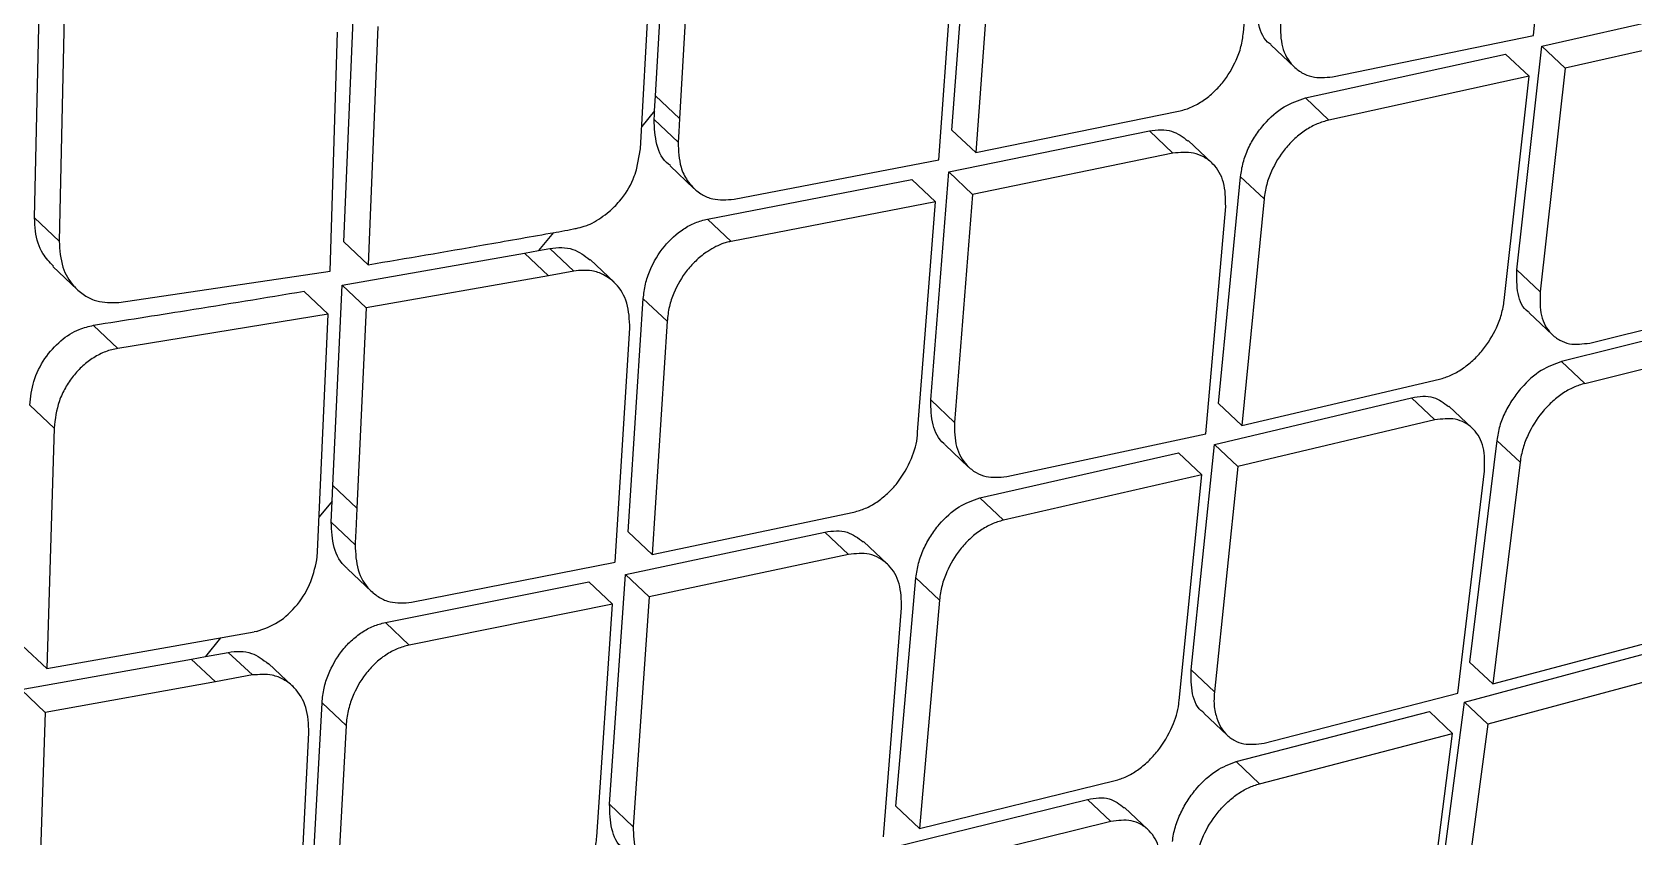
# Model space of a CAD drawing. Extents: x 400 to 501, y 484 to 634.
# Drawn here: x 409.383 to 410.495, y 583.419 to 583.978 of the extents above; entities that cross this region are included whole.
import ezdxf

# ---------------------------------------------------------------- set-up
doc = ezdxf.new("R2010")
doc.units = 0
doc.header["$MEASUREMENT"] = 0
doc.layers.add('DIM', color=3, linetype='Continuous')
doc.layers.add('GEOMETRY', color=3, linetype='Continuous', lineweight=25)

# ---------------------------------------------------------------- blocks, each defined once
blk = doc.blocks.new('2026 GRANDEE')
at = {"layer": 'GEOMETRY', "ltscale": 16}
for p, q in [((-40.2007, -12.8631), (-40.1868, -12.7045)), ((-39.9995, -12.8651), (-39.9845, -12.7088)), ((-40.6087, -12.907), (-40.6004, -12.7606)), ((-40.403, -12.9307), (-40.391, -12.7704)), ((-40.6191, -12.9438), (-40.6101, -12.7808)), ((-40.5837, -12.7764), (-40.5921, -12.9227)), ((-40.4122, -12.9514), (-40.4005, -12.7908)), ((-40.3745, -12.786), (-40.3865, -12.9463)), ((-41.0396, -12.9917), (-41.0359, -12.8253)), ((-41.0188, -12.8414), (-41.0226, -13.0078)), ((-40.8249, -13.0083), (-40.8181, -12.8431)), ((-39.9936, -12.8725), (-39.8556, -12.8413)), ((-40.8013, -12.859), (-40.8081, -13.0241)), ((-39.8395, -12.8566), (-39.9774, -12.8878)), ((-40.8345, -13.0285), (-40.8294, -12.8628)), ((-40.1816, -12.8717), (-40.1653, -12.8871)), ((-40.1389, -12.8938), (-39.9995, -12.8651)), ((-40.011, -13.0276), (-39.9936, -12.8725)), ((-39.9774, -12.8878), (-39.9936, -12.8725)), ((-40.1577, -12.9084), (-40.0188, -12.8781)), ((-40.0025, -12.8934), (-40.0188, -12.8781)), ((-40.0025, -12.8934), (-40.1414, -12.9238)), ((-40.0197, -13.0488), (-40.0025, -12.8934)), ((-39.9774, -12.8878), (-39.9948, -13.0429)), ((-40.6093, -12.9174), (-40.6183, -12.9282)), ((-40.6093, -12.9174), (-40.6087, -12.907)), ((-40.5921, -12.9227), (-40.6087, -12.907)), ((-40.3865, -12.9463), (-40.2457, -12.9177)), ((-40.1414, -12.9238), (-40.1577, -12.9084)), ((-40.5931, -12.9391), (-40.6097, -12.9234)), ((-40.4052, -12.9598), (-40.266, -12.9313)), ((-40.3865, -12.9463), (-40.403, -12.9307)), ((-40.2496, -12.9468), (-40.266, -12.9313)), ((-40.2227, -12.9534), (-40.2391, -12.938)), ((-40.6218, -12.9583), (-40.6191, -12.9438)), ((-40.5542, -12.9787), (-40.4122, -12.9514)), ((-40.2496, -12.9468), (-40.3887, -12.9753)), ((-40.5986, -12.9555), (-40.582, -12.9712)), ((-40.4177, -13.1179), (-40.4052, -12.9598)), ((-40.4052, -12.9598), (-40.3887, -12.9753)), ((-40.5727, -12.9925), (-40.4308, -12.9649)), ((-40.4144, -12.9805), (-40.4308, -12.9649)), ((-40.218, -13.1203), (-40.2027, -12.9631)), ((-40.1864, -12.9785), (-40.2027, -12.9631)), ((-40.4144, -12.9805), (-40.5561, -13.0081)), ((-40.4268, -13.1403), (-40.4144, -12.9805)), ((-40.3887, -12.9753), (-40.4013, -13.1334)), ((-40.2267, -13.1414), (-40.213, -12.9838)), ((-40.1864, -12.9785), (-40.2017, -13.1356)), ((-41.0226, -13.0078), (-41.0396, -12.9917)), ((-40.5727, -12.9925), (-40.5561, -13.0081)), ((-40.6796, -13.0018), (-40.6899, -13.0142)), ((-40.8262, -13.0382), (-40.6996, -13.016)), ((-40.8081, -13.0241), (-40.8249, -13.0083)), ((-40.6996, -13.016), (-40.69, -13.0142)), ((-40.6829, -13.0317), (-40.6996, -13.016)), ((-40.6899, -13.0142), (-40.682, -13.0128)), ((-40.6654, -13.0285), (-40.682, -13.0128)), ((-41.0269, -13.0254), (-41.01, -13.0413)), ((-40.9812, -13.0503), (-40.8345, -13.0285)), ((-40.6654, -13.0285), (-40.6829, -13.0317)), ((-40.6375, -13.0362), (-40.6541, -13.0205)), ((-39.9948, -13.0429), (-40.011, -13.0276)), ((-40.8326, -13.1773), (-40.8262, -13.0382)), ((-40.8094, -13.054), (-40.8262, -13.0382)), ((-40.6829, -13.0317), (-40.8094, -13.054)), ((-40.8358, -13.0585), (-40.8525, -13.0427)), ((-40.6276, -13.2094), (-40.6172, -13.0476)), ((-40.6006, -13.0633), (-40.6172, -13.0477)), ((-39.9604, -13.0784), (-39.8247, -13.0451)), ((-40.8358, -13.0585), (-40.9818, -13.0821)), ((-40.8432, -13.2231), (-40.8358, -13.0585)), ((-40.8094, -13.054), (-40.816, -13.193)), ((-40.0023, -13.0575), (-39.9862, -13.0728)), ((-39.8444, -13.0576), (-39.9799, -13.0912)), ((-40.9818, -13.0821), (-40.9987, -13.0662)), ((-40.6366, -13.2302), (-40.6265, -13.0682)), ((-40.6006, -13.0633), (-40.6111, -13.225)), ((-39.9637, -13.1064), (-39.8284, -13.0727)), ((-39.9799, -13.0912), (-39.9637, -13.1064)), ((-40.2017, -13.1356), (-40.0647, -13.1035)), ((-40.4013, -13.1334), (-40.4177, -13.1179)), ((-40.2208, -13.1487), (-40.084, -13.1164)), ((-40.084, -13.1164), (-40.0678, -13.1317)), ((-41.0261, -13.1375), (-41.043, -13.1215)), ((-40.2017, -13.1356), (-40.218, -13.1203)), ((-40.042, -13.1374), (-40.0582, -13.1222)), ((-41.0261, -13.1375), (-41.0312, -13.3042)), ((-40.0678, -13.1317), (-40.2046, -13.1641)), ((-40.4077, -13.149), (-40.3914, -13.1644)), ((-40.365, -13.171), (-40.2267, -13.1414)), ((-40.237, -13.305), (-40.2208, -13.1487)), ((-40.2046, -13.1641), (-40.2208, -13.1488)), ((-40.0249, -13.1459), (-40.0438, -13.2996)), ((-40.0249, -13.1459), (-40.0087, -13.1611)), ((-40.3836, -13.1858), (-40.2458, -13.1545)), ((-40.2295, -13.1699), (-40.2458, -13.1545)), ((-40.0087, -13.1611), (-40.0277, -13.3148)), ((-40.2295, -13.1699), (-40.3673, -13.2013)), ((-40.2454, -13.3264), (-40.2295, -13.1699)), ((-40.2046, -13.1641), (-40.2208, -13.3203)), ((-40.052, -13.3212), (-40.0334, -13.1672)), ((-40.8331, -13.188), (-40.8326, -13.1773)), ((-40.8159, -13.193), (-40.8326, -13.1773)), ((-40.8331, -13.188), (-40.8421, -13.199)), ((-40.8338, -13.2026), (-40.8331, -13.188)), ((-40.6111, -13.225), (-40.4711, -13.1957)), ((-40.3836, -13.1858), (-40.3673, -13.2013)), ((-40.8172, -13.2183), (-40.8338, -13.2026)), ((-40.6295, -13.2388), (-40.4912, -13.2095)), ((-40.6111, -13.225), (-40.6276, -13.2094)), ((-40.4747, -13.225), (-40.4912, -13.2095)), ((-40.448, -13.2316), (-40.4643, -13.2161)), ((-40.8434, -13.2266), (-40.8432, -13.2231)), ((-40.4747, -13.225), (-40.613, -13.2543)), ((-40.8225, -13.2349), (-40.8058, -13.2506)), ((-40.778, -13.2582), (-40.6366, -13.2303)), ((-40.6406, -13.3982), (-40.6295, -13.2388)), ((-40.6295, -13.2388), (-40.613, -13.2543)), ((-40.7962, -13.2722), (-40.655, -13.244)), ((-40.6385, -13.2596), (-40.655, -13.244)), ((-40.4419, -13.3996), (-40.428, -13.2412)), ((-40.4116, -13.2566), (-40.428, -13.2412)), ((-40.6385, -13.2596), (-40.7796, -13.2879)), ((-40.6494, -13.4209), (-40.6385, -13.2596)), ((-40.613, -13.2543), (-40.6242, -13.4138)), ((-40.4504, -13.4209), (-40.438, -13.2621)), ((-40.4116, -13.2566), (-40.4256, -13.415)), ((-40.7796, -13.2879), (-40.7962, -13.2722)), ((-41.0312, -13.3042), (-40.8872, -13.2787)), ((-40.9105, -13.2829), (-40.921, -13.2957)), ((-40.8857, -13.2784), (-40.8872, -13.2787)), ((-40.0277, -13.3148), (-39.8942, -13.2794)), ((-41.0312, -13.3042), (-41.048, -13.2884)), ((-40.9308, -13.2976), (-40.921, -13.2958)), ((-40.921, -13.2958), (-40.9052, -13.2929)), ((-40.8885, -13.3086), (-40.9052, -13.2929)), ((-40.0473, -13.3274), (-39.9154, -13.2921)), ((-41.049, -13.3186), (-40.9308, -13.2976)), ((-40.9309, -13.2976), (-40.9141, -13.3134)), ((-40.8606, -13.3163), (-40.8772, -13.3006)), ((-40.2208, -13.3203), (-40.237, -13.305)), ((-40.0438, -13.2996), (-40.0277, -13.3148)), ((-40.9141, -13.3133), (-41.0322, -13.3345)), ((-40.8885, -13.3086), (-40.9141, -13.3134)), ((-39.8993, -13.3072), (-40.0312, -13.3426)), ((-41.0322, -13.3345), (-41.049, -13.3186)), ((-40.8489, -13.4912), (-40.8401, -13.328)), ((-40.8235, -13.3436), (-40.8401, -13.328)), ((-40.1864, -13.3558), (-40.052, -13.3212)), ((-40.0672, -13.4786), (-40.0473, -13.3274)), ((-40.0312, -13.3426), (-40.0473, -13.3275)), ((-41.0322, -13.3345), (-41.0368, -13.4653)), ((-40.2282, -13.335), (-40.212, -13.3503)), ((-40.2057, -13.3687), (-40.0716, -13.3339)), ((-40.0555, -13.3491), (-40.0716, -13.3339)), ((-40.8577, -13.5122), (-40.8492, -13.3487)), ((-40.8235, -13.3436), (-40.8323, -13.5069)), ((-40.1895, -13.384), (-40.0555, -13.3491)), ((-40.0753, -13.502), (-40.0555, -13.3491)), ((-40.0312, -13.3426), (-40.0511, -13.4938)), ((-40.1895, -13.384), (-40.2057, -13.3687)), ((-40.4256, -13.415), (-40.2897, -13.3818)), ((-40.4445, -13.4283), (-40.3089, -13.3949)), ((-40.2927, -13.4102), (-40.3089, -13.3949)), ((-40.6242, -13.4138), (-40.6406, -13.3982)), ((-40.4256, -13.415), (-40.4419, -13.3996)), ((-40.267, -13.4158), (-40.2832, -13.4005)), ((-40.2927, -13.4102), (-40.4282, -13.4437))]:
    blk.add_line(p, q, dxfattribs=at)
at = {"layer": 'GEOMETRY', "ltscale": 16, "flags": 128}
for points in [[(-40.6097, -12.9234), (-40.6095, -12.9201), (-40.6093, -12.9175)], [(-40.5921, -12.9227), (-40.5926, -12.9319), (-40.5931, -12.9391)]]:
    blk.add_lwpolyline(points, dxfattribs=at)
at = {"layer": 'GEOMETRY', "ltscale": 16}
for points, knots in [([(-45.9514, -13.3107), (-45.8033, -13.0357), (-45.5087, -12.4889), (-45.1362, -11.8753), (-44.8657, -11.4533), (-44.7068, -11.2126), (-44.5423, -10.9704), (-44.3613, -10.7115), (-44.0257, -10.2469), (-43.5214, -9.5953), (-42.8346, -8.7946), (-42.1791, -8.1048), (-41.5672, -7.5146), (-41.0084, -7.0135), (-40.5326, -6.6169), (-40.1496, -6.3143), (-39.8662, -6.0981), (-39.5827, -5.8893), (-39.3147, -5.6985), (-38.9061, -5.4164), (-38.3432, -5.05), (-37.599, -4.6027), (-37.0869, -4.3272), (-36.8294, -4.1887)], [0, 0, 0, 0, 0.071478, 0.142152, 0.164219, 0.186221, 0.208164, 0.23124, 0.25853, 0.33935, 0.419742, 0.49991, 0.55706, 0.614293, 0.671682, 0.698814, 0.726004, 0.753262, 0.779402, 0.801319, 0.866902, 0.933096, 1, 1, 1, 1]), ([(-40.5003, -15.8714), (-40.4458, -15.8151), (-40.3226, -15.6877), (-40.1408, -15.4997), (-39.9651, -15.3178), (-39.8201, -15.1678), (-39.7056, -15.0492), (-39.6194, -14.9601), (-39.5502, -14.8884), (-39.4511, -14.7859), (-39.3025, -14.6322), (-39.0935, -14.416), (-38.8443, -14.1584), (-38.5644, -13.8693), (-38.2653, -13.5609), (-37.9638, -13.2506), (-37.6617, -12.9402), (-37.3313, -12.6013), (-36.9741, -12.2355), (-36.5987, -11.8519), (-36.2427, -11.4888), (-35.9145, -11.1547), (-35.6645, -10.9006), (-35.4828, -10.716), (-35.3515, -10.5826), (-35.2026, -10.4314), (-35.0272, -10.2533), (-34.826, -10.049), (-34.5993, -9.8189), (-34.359, -9.575), (-34.1941, -9.4073), (-34.113, -9.3249)], [0, 0, 0, 0, 0.025706, 0.058116, 0.085771, 0.108674, 0.126547, 0.139842, 0.14935, 0.159222, 0.186616, 0.219484, 0.257819, 0.304206, 0.351452, 0.398756, 0.44612, 0.493545, 0.553989, 0.613827, 0.669581, 0.720778, 0.767425, 0.786508, 0.805714, 0.828802, 0.856129, 0.887695, 0.922828, 0.962064, 1, 1, 1, 1]), ([(-40.3706, -15.9417), (-40.3422, -15.9148), (-40.11, -15.6952), (-39.6744, -15.2761), (-39.065, -14.6861), (-38.4575, -14.0915), (-37.8521, -13.494), (-37.249, -12.8934), (-36.6483, -12.2902), (-36.0504, -11.6845), (-35.4555, -11.0767), (-34.8652, -10.4669), (-34.4262, -10.0105), (-34.187, -9.7575), (-34.1406, -9.7083)], [0, 0, 0, 0, 0.013438, 0.10981, 0.206183, 0.302486, 0.398732, 0.494983, 0.591271, 0.687581, 0.783942, 0.880359, 0.976777, 1, 1, 1, 1]), ([(-40.1814, -12.8715), (-40.1818, -12.8712), (-40.1863, -12.8686), (-40.1911, -12.858), (-40.1913, -12.8465), (-40.1914, -12.8408)], [0, 0, 0, 0, 0.041249, 0.521949, 1, 1, 1, 1]), ([(-40.175, -12.8563), (-40.175, -12.8621), (-40.1749, -12.8737), (-40.1682, -12.8851), (-40.1605, -12.8911), (-40.1515, -12.8949), (-40.1438, -12.8942), (-40.1389, -12.8938)], [0, 0, 0, 0, 0.248881, 0.498616, 0.639394, 0.769955, 1, 1, 1, 1]), ([(-40.2457, -12.9177), (-40.243, -12.917), (-40.2376, -12.9155), (-40.2295, -12.9111), (-40.2219, -12.9052), (-40.2132, -12.896), (-40.2064, -12.8847), (-40.202, -12.8727), (-40.2011, -12.8663), (-40.2007, -12.8631)], [0, 0, 0, 0, 0.126014, 0.251341, 0.376388, 0.50159, 0.734749, 0.863397, 1, 1, 1, 1]), ([(-40.2027, -12.9631), (-40.2022, -12.9598), (-40.2013, -12.9533), (-40.1976, -12.9436), (-40.1926, -12.9346), (-40.1847, -12.9242), (-40.1728, -12.9135), (-40.1627, -12.9101), (-40.1577, -12.9084)], [0, 0, 0, 0, 0.138411, 0.272582, 0.402731, 0.529094, 0.77034, 1, 1, 1, 1]), ([(-40.5984, -12.9553), (-40.5988, -12.955), (-40.6036, -12.9521), (-40.6088, -12.9411), (-40.6094, -12.9293), (-40.6097, -12.9234)], [0, 0, 0, 0, 0.046514, 0.525244, 1, 1, 1, 1]), ([(-40.1414, -12.9238), (-40.1441, -12.9246), (-40.1495, -12.9261), (-40.1576, -12.9306), (-40.1651, -12.9364), (-40.1738, -12.9456), (-40.1805, -12.9568), (-40.185, -12.9688), (-40.1859, -12.9752), (-40.1864, -12.9785)], [0, 0, 0, 0, 0.126637, 0.252174, 0.37698, 0.501434, 0.732703, 0.86189, 1, 1, 1, 1]), ([(-40.5931, -12.9391), (-40.5928, -12.9452), (-40.5924, -12.955), (-40.5876, -12.9647), (-40.5826, -12.971), (-40.5768, -12.9756), (-40.5673, -12.9796), (-40.5593, -12.9791), (-40.5542, -12.9787)], [0, 0, 0, 0, 0.248308, 0.407172, 0.498913, 0.640836, 0.771699, 1, 1, 1, 1]), ([(-40.266, -12.9313), (-40.2633, -12.9309), (-40.2579, -12.9301), (-40.2483, -12.9314), (-40.2428, -12.9355), (-40.2393, -12.9382)], [0, 0, 0, 0, 0.262464, 0.523188, 1, 1, 1, 1]), ([(-40.213, -12.9838), (-40.2131, -12.978), (-40.2133, -12.9664), (-40.22, -12.9552), (-40.2279, -12.9492), (-40.2369, -12.9456), (-40.2447, -12.9463), (-40.2496, -12.9468)], [0, 0, 0, 0, 0.248843, 0.49856, 0.64013, 0.770965, 1, 1, 1, 1]), ([(-40.6526, -12.9952), (-40.6486, -12.9928), (-40.6419, -12.9887), (-40.6317, -12.9784), (-40.6264, -12.9701), (-40.6233, -12.9624), (-40.6226, -12.9603), (-40.6218, -12.9583)], [0, 0, 0, 0, 0.299705, 0.501096, 0.859606, 0.872421, 1, 1, 1, 1]), ([(-41.0266, -13.025), (-41.0292, -13.0223), (-41.0354, -13.016), (-41.0392, -13.0037), (-41.0395, -12.9948), (-41.0396, -12.9917)], [0, 0, 0, 0, 0.327046, 0.769903, 1, 1, 1, 1]), ([(-40.6638, -12.9989), (-40.6619, -12.9985), (-40.6589, -12.9978), (-40.6551, -12.9964), (-40.6533, -12.9956), (-40.6526, -12.9952)], [0, 0, 0, 0, 0.501057, 0.816494, 1, 1, 1, 1]), ([(-40.6172, -13.0476), (-40.6168, -13.0443), (-40.6161, -13.0377), (-40.6118, -13.0251), (-40.6034, -13.0109), (-40.5916, -13.0003), (-40.5811, -12.9946), (-40.5755, -12.9932), (-40.5727, -12.9925)], [0, 0, 0, 0, 0.139096, 0.270943, 0.512783, 0.746549, 0.871237, 1, 1, 1, 1]), ([(-40.8081, -13.0241), (-40.7814, -13.0196), (-40.7392, -13.0124), (-40.6919, -13.004), (-40.6703, -13.0003), (-40.6644, -12.999), (-40.6638, -12.9989)], [0, 0, 0, 0, 0.552912, 0.873663, 0.986638, 1, 1, 1, 1]), ([(-41.0226, -13.0078), (-41.0222, -13.014), (-41.0213, -13.0259), (-41.0153, -13.0357), (-41.0095, -13.042), (-41.0045, -13.046), (-40.9946, -13.0505), (-40.9864, -13.0504), (-40.9812, -13.0503)], [0, 0, 0, 0, 0.250403, 0.476416, 0.502103, 0.644874, 0.775459, 1, 1, 1, 1]), ([(-40.682, -13.0128), (-40.6793, -13.0125), (-40.6737, -13.0118), (-40.6637, -13.0134), (-40.658, -13.0179), (-40.6543, -13.0207)], [0, 0, 0, 0, 0.26281, 0.524867, 1, 1, 1, 1]), ([(-40.5561, -13.0081), (-40.5564, -13.0081), (-40.557, -13.0081), (-40.5587, -13.0084), (-40.5639, -13.0099), (-40.5715, -13.0138), (-40.5801, -13.0205), (-40.5888, -13.0298), (-40.5954, -13.0412), (-40.5995, -13.0534), (-40.6003, -13.0599), (-40.6006, -13.0633)], [0, 0, 0, 0, 0.009812, 0.025576, 0.075767, 0.251609, 0.376054, 0.502002, 0.733155, 0.862124, 1, 1, 1, 1]), ([(-40.6265, -13.0682), (-40.6268, -13.0621), (-40.6274, -13.05), (-40.6348, -13.0378), (-40.6439, -13.031), (-40.6538, -13.0274), (-40.6612, -13.0281), (-40.6654, -13.0285)], [0, 0, 0, 0, 0.249258, 0.498109, 0.667591, 0.807707, 1, 1, 1, 1]), ([(-40.0022, -13.0573), (-40.0025, -13.0571), (-40.0068, -13.0547), (-40.0111, -13.0445), (-40.0111, -13.0333), (-40.011, -13.0276)], [0, 0, 0, 0, 0.036678, 0.518972, 1, 1, 1, 1]), ([(-40.8525, -13.0427), (-40.8797, -13.0472), (-40.9283, -13.0552), (-40.9772, -13.0628), (-40.9987, -13.0662)], [0, 0, 0, 0, 0.56, 1, 1, 1, 1]), ([(-40.0647, -13.1035), (-40.062, -13.1027), (-40.0568, -13.1011), (-40.0489, -13.0966), (-40.0414, -13.0907), (-40.0327, -13.0814), (-40.0258, -13.0703), (-40.0213, -13.0583), (-40.0202, -13.052), (-40.0197, -13.0488)], [0, 0, 0, 0, 0.124868, 0.249847, 0.375237, 0.501286, 0.733357, 0.86242, 1, 1, 1, 1]), ([(-39.9948, -13.0429), (-39.9949, -13.0486), (-39.9951, -13.0601), (-39.9889, -13.071), (-39.9814, -13.0766), (-39.9728, -13.08), (-39.9652, -13.079), (-39.9604, -13.0784)], [0, 0, 0, 0, 0.249175, 0.498698, 0.637201, 0.767007, 1, 1, 1, 1]), ([(-41.043, -13.1215), (-41.0424, -13.116), (-41.0411, -13.1049), (-41.0332, -13.0889), (-41.022, -13.0764), (-41.0099, -13.0687), (-41.002, -13.0669), (-40.9987, -13.0661)], [0, 0, 0, 0, 0.221499, 0.443506, 0.653056, 0.851267, 1, 1, 1, 1]), ([(-40.9818, -13.0821), (-40.9847, -13.0827), (-40.9903, -13.084), (-40.9987, -13.0883), (-41.0063, -13.094), (-41.013, -13.1011), (-41.0185, -13.1094), (-41.0242, -13.1216), (-41.0253, -13.1311), (-41.0261, -13.1375)], [0, 0, 0, 0, 0.12722, 0.252195, 0.375632, 0.498266, 0.620205, 0.747606, 1, 1, 1, 1]), ([(-39.9799, -13.0912), (-39.9846, -13.0929), (-39.9945, -13.0965), (-40.0061, -13.107), (-40.0141, -13.1174), (-40.0193, -13.1264), (-40.0232, -13.1361), (-40.0243, -13.1426), (-40.0249, -13.1459)], [0, 0, 0, 0, 0.225388, 0.465699, 0.592598, 0.723848, 0.859602, 1, 1, 1, 1]), ([(-39.9637, -13.1064), (-39.9664, -13.1072), (-39.9716, -13.1088), (-39.9795, -13.1134), (-39.987, -13.1194), (-39.9956, -13.1285), (-40.0024, -13.1396), (-40.0071, -13.1515), (-40.0082, -13.1578), (-40.0087, -13.1611)], [0, 0, 0, 0, 0.125581, 0.250786, 0.375885, 0.501147, 0.730506, 0.860305, 1, 1, 1, 1]), ([(-40.4076, -13.1488), (-40.408, -13.1486), (-40.4121, -13.1455), (-40.4172, -13.1355), (-40.4176, -13.1238), (-40.4177, -13.1179)], [0, 0, 0, 0, 0.045536, 0.517856, 1, 1, 1, 1]), ([(-40.084, -13.1164), (-40.0814, -13.1159), (-40.0761, -13.115), (-40.0668, -13.116), (-40.0617, -13.1199), (-40.0584, -13.1224)], [0, 0, 0, 0, 0.265672, 0.528608, 1, 1, 1, 1]), ([(-40.4711, -13.1957), (-40.4684, -13.1949), (-40.463, -13.1934), (-40.4551, -13.1889), (-40.4476, -13.1829), (-40.4386, -13.1733), (-40.4308, -13.1592), (-40.427, -13.1471), (-40.4268, -13.141), (-40.4268, -13.1403)], [0, 0, 0, 0, 0.125413, 0.250582, 0.375943, 0.501874, 0.750956, 0.971898, 1, 1, 1, 1]), ([(-40.4013, -13.1334), (-40.4012, -13.1392), (-40.401, -13.1509), (-40.3943, -13.1623), (-40.3866, -13.1684), (-40.3777, -13.1721), (-40.37, -13.1715), (-40.365, -13.171)], [0, 0, 0, 0, 0.248993, 0.498712, 0.638394, 0.768559, 1, 1, 1, 1]), ([(-40.0334, -13.1672), (-40.0333, -13.1615), (-40.0331, -13.1501), (-40.0393, -13.1392), (-40.0467, -13.1335), (-40.0554, -13.1302), (-40.063, -13.1311), (-40.0678, -13.1317)], [0, 0, 0, 0, 0.249125, 0.498656, 0.63832, 0.768521, 1, 1, 1, 1]), ([(-40.816, -13.193), (-40.8162, -13.1977), (-40.8166, -13.2062), (-40.817, -13.2146), (-40.8172, -13.2183)], [0, 0, 0, 0, 0.56, 1, 1, 1, 1]), ([(-40.428, -13.2412), (-40.4275, -13.2378), (-40.4266, -13.2312), (-40.4229, -13.2214), (-40.418, -13.2122), (-40.4102, -13.2017), (-40.3985, -13.191), (-40.3885, -13.1875), (-40.3836, -13.1858)], [0, 0, 0, 0, 0.140284, 0.275797, 0.406748, 0.533373, 0.773531, 1, 1, 1, 1]), ([(-40.8224, -13.2348), (-40.8227, -13.2346), (-40.8271, -13.2312), (-40.8328, -13.2207), (-40.8335, -13.2086), (-40.8338, -13.2026)], [0, 0, 0, 0, 0.04035, 0.524073, 1, 1, 1, 1]), ([(-40.3673, -13.2013), (-40.37, -13.202), (-40.3753, -13.2036), (-40.3833, -13.2082), (-40.3908, -13.2141), (-40.3993, -13.2234), (-40.4059, -13.2347), (-40.4103, -13.2468), (-40.4112, -13.2533), (-40.4116, -13.2566)], [0, 0, 0, 0, 0.125916, 0.251185, 0.376203, 0.501366, 0.731006, 0.860627, 1, 1, 1, 1]), ([(-40.4912, -13.2095), (-40.4885, -13.2091), (-40.4831, -13.2083), (-40.4735, -13.2095), (-40.468, -13.2136), (-40.4645, -13.2163)], [0, 0, 0, 0, 0.262996, 0.523394, 1, 1, 1, 1]), ([(-40.8857, -13.2784), (-40.8805, -13.2766), (-40.8702, -13.2731), (-40.8567, -13.2602), (-40.8468, -13.244), (-40.8446, -13.2324), (-40.8434, -13.2266)], [0, 0, 0, 0, 0.250637, 0.50126, 0.750491, 1, 1, 1, 1]), ([(-40.8172, -13.2183), (-40.8169, -13.2243), (-40.8163, -13.2365), (-40.8089, -13.2485), (-40.8006, -13.255), (-40.7912, -13.2591), (-40.7831, -13.2586), (-40.778, -13.2582)], [0, 0, 0, 0, 0.248173, 0.498563, 0.639651, 0.770277, 1, 1, 1, 1]), ([(-40.438, -13.2621), (-40.4381, -13.2563), (-40.4384, -13.2446), (-40.4452, -13.2334), (-40.4531, -13.2274), (-40.4621, -13.2237), (-40.4698, -13.2245), (-40.4747, -13.225)], [0, 0, 0, 0, 0.248948, 0.498674, 0.639139, 0.769575, 1, 1, 1, 1]), ([(-40.8401, -13.3279), (-40.8398, -13.3245), (-40.8391, -13.318), (-40.8351, -13.3056), (-40.8286, -13.2941), (-40.8201, -13.2847), (-40.8126, -13.2788), (-40.8045, -13.2743), (-40.799, -13.2729), (-40.7962, -13.2722)], [0, 0, 0, 0, 0.139127, 0.268701, 0.499152, 0.623937, 0.748629, 0.873797, 1, 1, 1, 1]), ([(-40.9052, -13.2929), (-40.9024, -13.2925), (-40.8968, -13.2919), (-40.8869, -13.2935), (-40.8811, -13.298), (-40.8774, -13.3009)], [0, 0, 0, 0, 0.263556, 0.526409, 1, 1, 1, 1]), ([(-40.7796, -13.2879), (-40.7824, -13.2886), (-40.7879, -13.29), (-40.796, -13.2945), (-40.8035, -13.3005), (-40.812, -13.3099), (-40.8184, -13.3213), (-40.8224, -13.3337), (-40.8231, -13.3402), (-40.8235, -13.3436)], [0, 0, 0, 0, 0.126589, 0.25199, 0.376762, 0.501473, 0.731694, 0.861094, 1, 1, 1, 1]), ([(-40.228, -13.3348), (-40.2283, -13.3346), (-40.2326, -13.3322), (-40.237, -13.3219), (-40.237, -13.3107), (-40.237, -13.305)], [0, 0, 0, 0, 0.038166, 0.519416, 1, 1, 1, 1]), ([(-40.8492, -13.3487), (-40.8495, -13.3426), (-40.8501, -13.3305), (-40.8576, -13.3183), (-40.8663, -13.3116), (-40.876, -13.3077), (-40.8838, -13.3083), (-40.8885, -13.3086)], [0, 0, 0, 0, 0.249164, 0.498371, 0.652255, 0.787148, 1, 1, 1, 1]), ([(-40.2897, -13.3818), (-40.2871, -13.381), (-40.2819, -13.3794), (-40.2741, -13.3747), (-40.2667, -13.3687), (-40.2578, -13.359), (-40.2498, -13.3451), (-40.2459, -13.3331), (-40.2455, -13.3272), (-40.2454, -13.3264)], [0, 0, 0, 0, 0.124122, 0.248918, 0.374706, 0.501592, 0.750742, 0.968837, 1, 1, 1, 1]), ([(-40.2208, -13.3203), (-40.221, -13.3225), (-40.2214, -13.3283), (-40.2198, -13.339), (-40.2148, -13.3485), (-40.2074, -13.3541), (-40.1988, -13.3574), (-40.1912, -13.3565), (-40.1864, -13.3558)], [0, 0, 0, 0, 0.09274, 0.250084, 0.499326, 0.636428, 0.76565, 1, 1, 1, 1]), ([(-40.25, -13.4241), (-40.2495, -13.4207), (-40.2484, -13.4141), (-40.2444, -13.4042), (-40.2393, -13.3951), (-40.2314, -13.3846), (-40.22, -13.3741), (-40.2103, -13.3704), (-40.2057, -13.3687)], [0, 0, 0, 0, 0.14265, 0.280019, 0.412241, 0.539465, 0.778483, 1, 1, 1, 1]), ([(-40.2338, -13.4393), (-40.2333, -13.436), (-40.2322, -13.4296), (-40.2277, -13.4176), (-40.221, -13.4064), (-40.2125, -13.3972), (-40.2051, -13.3911), (-40.1973, -13.3865), (-40.1921, -13.3848), (-40.1895, -13.384)], [0, 0, 0, 0, 0.141476, 0.271889, 0.498955, 0.625061, 0.750418, 0.875304, 1, 1, 1, 1]), ([(-40.3089, -13.3949), (-40.3063, -13.3944), (-40.301, -13.3934), (-40.2918, -13.3943), (-40.2867, -13.3982), (-40.2834, -13.4007)], [0, 0, 0, 0, 0.266059, 0.528258, 1, 1, 1, 1]), ([(-40.6302, -13.4292), (-40.6306, -13.429), (-40.6352, -13.4263), (-40.64, -13.4156), (-40.6404, -13.404), (-40.6406, -13.3982)], [0, 0, 0, 0, 0.04635, 0.523961, 1, 1, 1, 1]), ([(-40.6242, -13.4138), (-40.624, -13.4196), (-40.6237, -13.4314), (-40.617, -13.4428), (-40.6093, -13.4489), (-40.6004, -13.4527), (-40.5927, -13.452), (-40.5877, -13.4515)], [0, 0, 0, 0, 0.24915, 0.498885, 0.637663, 0.767484, 1, 1, 1, 1]), ([(-40.2582, -13.4456), (-40.2582, -13.4399), (-40.258, -13.4284), (-40.2643, -13.4176), (-40.2717, -13.4119), (-40.2803, -13.4086), (-40.2878, -13.4095), (-40.2927, -13.4102)], [0, 0, 0, 0, 0.249669, 0.498787, 0.637136, 0.766867, 1, 1, 1, 1]), ([(-40.6932, -13.4768), (-40.6905, -13.476), (-40.6851, -13.4745), (-40.6772, -13.4699), (-40.6698, -13.4639), (-40.6613, -13.4544), (-40.6548, -13.443), (-40.6506, -13.4307), (-40.6498, -13.4242), (-40.6494, -13.4209)], [0, 0, 0, 0, 0.124627, 0.249433, 0.374882, 0.501307, 0.731907, 0.861304, 1, 1, 1, 1])]:
    blk.add_open_spline(points, degree=3, knots=knots, dxfattribs=at)

msp = doc.modelspace()

# ---------------------------------------------------------------- block references
at = {"layer": 'DIM'}
msp.add_blockref('2026 GRANDEE', (450.4248, 596.8403), dxfattribs=at)

doc.saveas('drawing.dxf')
